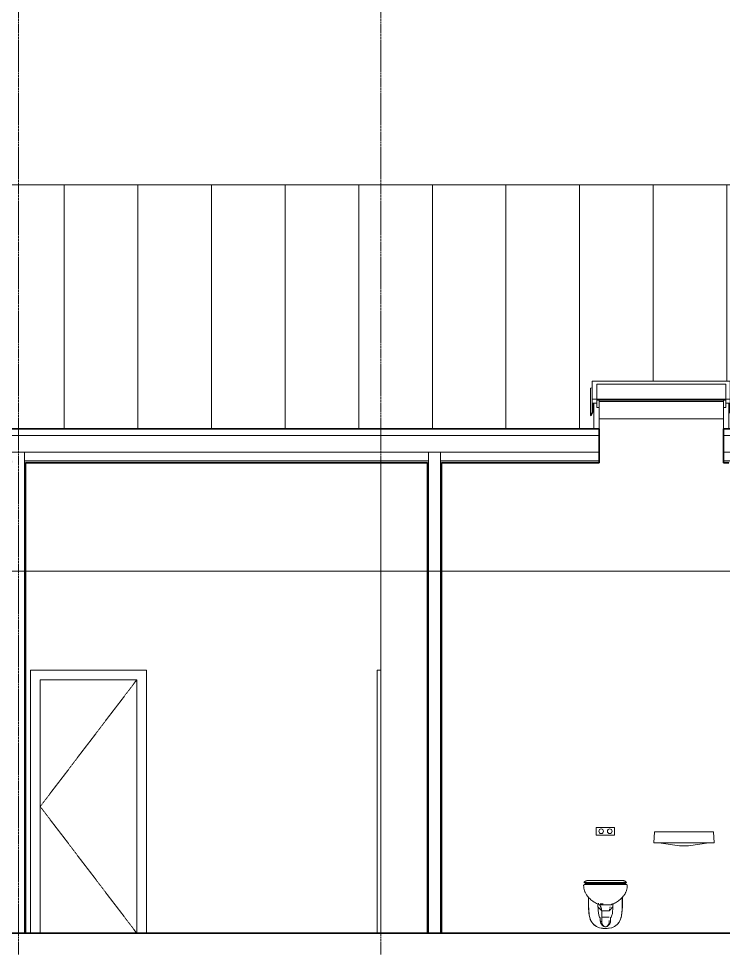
# Model space of a CAD drawing. Header units: millimetres. Extents: x -22400 to 100951, y -3625 to 17206.
# Drawn here: x 51506 to 57341, y 2875 to 10577 of the extents above; entities that cross this region are included whole.
import ezdxf

# ---------------------------------------------------------------- set-up
doc = ezdxf.new("R2010")
doc.units = ezdxf.units.MM
doc.linetypes.add('Dash - Tight', pattern=[4.5, 3, -1.5])
doc.linetypes.add('Grid Line', pattern=[22.225, 12.7, -3.175, 3.175, -3.175])
for name, color, linetype, lineweight in [('A-DOOR', 31, 'Continuous', 9), ('A-DOOR-FRAM', 31, 'Continuous', 9), ('A-FLOR', 192, 'Continuous', 9), ('A-FLOR-LEVL', 51, 'Continuous', 9), ('A-GENM', 13, 'Continuous', 9), ('A-GLAZ', 151, 'Continuous', 9), ('A-ROOF', 132, 'Continuous', 9), ('A-ROOF-PATT', 132, 'Continuous', 9), ('A-WALL', 113, 'Continuous', 9), ('A-WALL-PATT', 111, 'Continuous', 9), ('I-WALL', 2, 'Continuous', 9), ('P-SANR-FIXT', 6, 'Continuous', 9), ('S-GRID', 1, 'Continuous', 9)]:
    doc.layers.add(name, color=color, linetype=linetype, lineweight=lineweight)
pattern_1 = [(0, (53724.09, 1850), (812.8, 203.2), [33.528, -576.072, 33.528, -576.072, -3251.2]), (0, (53724.09, 1850), (812.8, 203.2), [-1219.2, 33.528, -1185.672, 33.528, -576.072, -1422.4]), (0, (53724.09, 1850), (812.8, 203.2), [-3048, 33.528, -372.872, 33.528, -982.472]), (120, (54028.89, 1951.6), (-582.3764, 602.3054), [33.528, -576.072, 33.528, -576.072, -3251.2]), (120, (54028.89, 1951.6), (-582.3764, 602.3054), [-1219.2, 33.528, -1185.672, 33.528, -576.072, -1422.4]), (120, (54028.89, 1951.6), (-582.3764, 602.3054), [-3048, 33.528, -372.872, 33.528, -982.472]), (240, (54130.49, 2358), (-230.4236, -805.5054), [33.528, -576.072, 33.528, -576.072, -3251.2]), (240, (54130.49, 2358), (-230.4236, -805.5054), [-1219.2, 33.528, -1185.672, 33.528, -576.072, -1422.4]), (240, (54130.49, 2358), (-230.4236, -805.5054), [-3048, 33.528, -372.872, 33.528, -982.472])]

# ---------------------------------------------------------------- blocks, each defined once
blk = doc.blocks.new('Single-Flush - 800 x 2100-431054-Longitudinal Section')
at = {"layer": 'A-DOOR', "linetype": 'Dash - Tight'}
for p in [(2040.9, 5100), (2040.9, 3000)]:
    blk.add_line(p, (1240.9, 4050), dxfattribs=at)
at = {"layer": 'A-DOOR-FRAM'}
for p, q in [((2120.9, 5180), (1160.9, 5180)), ((1160.9, 5180), (1160.9, 3000)), ((2120.9, 3000), (2120.9, 5180)), ((1240.9, 3000), (1240.9, 5100)), ((1240.9, 5100), (2040.9, 5100)), ((2040.9, 5100), (2040.9, 3000))]:
    blk.add_line(p, q, dxfattribs=at)
blk = doc.blocks.new('Single-Flush - 800 x 2100-V33-Longitudinal Section')
at = {"layer": 'A-DOOR-FRAM'}
for p, q in [((4031.9, 3000), (4031.9, 5180)), ((4031.9, 5180), (4061.9, 5180))]:
    blk.add_line(p, q, dxfattribs=at)
blk = doc.blocks.new('M_Skylight - 1180 x 1170mm-507058-Longitudinal Section')
at = {"layer": 'A-GLAZ'}
for p, q in [((5810.8, 7573.9), (5810.8, 7425.1)), ((6954.2, 7573.9), (5810.8, 7573.9)), ((6954.2, 7425.1), (6954.2, 7573.9)), ((5810.8, 7519), (5796.2, 7514.1)), ((5796.2, 7514.1), (5796.2, 7290.5)), ((5848.9, 7547.5), (5848.9, 7425.1)), ((6916.1, 7547.5), (5848.9, 7547.5)), ((5848.9, 7547.5), (5848.9, 7425.1)), ((6916.1, 7547.5), (5848.9, 7547.5)), ((6916.1, 7425.1), (6916.1, 7547.5)), ((6916.1, 7425.1), (6916.1, 7547.5)), ((6954.2, 7519), (6968.7, 7514.1)), ((6968.7, 7290.5), (6968.7, 7514.1)), ((5867.9, 7354.6), (5867.9, 7416.3)), ((5867.9, 7406.1), (6897, 7406.1)), ((6897, 7416.3), (6897, 7354.6))]:
    blk.add_line(p, q, dxfattribs=at)
at = {"layer": 'A-GLAZ', "lineweight": 18}
for p, q in [((5848.9, 7425.1), (5810.8, 7425.1)), ((5810.8, 7425.1), (5810.8, 7389.9)), ((5848.9, 7389.9), (5848.9, 7425.1)), ((6916.1, 7425.1), (5848.9, 7425.1)), ((5848.9, 7425.1), (5848.9, 7416.3)), ((5848.9, 7416.3), (6916.1, 7416.3)), ((6954.2, 7425.1), (6916.1, 7425.1)), ((6916.1, 7425.1), (6916.1, 7389.9)), ((6916.1, 7416.3), (6916.1, 7425.1)), ((6954.2, 7389.9), (6954.2, 7425.1)), ((5810.8, 7319.4), (5796.2, 7290.5)), ((5801.4, 7285.4), (5817.1, 7316.6)), ((5810.8, 7389.9), (5810.8, 7319.4)), ((5817.1, 7316.6), (5817.1, 7389.9)), ((5817.1, 7389.9), (5823.5, 7389.9)), ((5823.5, 7389.9), (5848.9, 7389.9)), ((5823.5, 7389.9), (5823.5, 7178.4)), ((5848.9, 7389.9), (5823.5, 7389.9)), ((5848.9, 7354.6), (5848.9, 7389.9)), ((5867.9, 7354.6), (5848.9, 7354.6)), ((5867.9, 7178.4), (5867.9, 7354.6)), ((6916.1, 7354.6), (6897, 7354.6)), ((6897, 7354.6), (6897, 7178.4)), ((6916.1, 7389.9), (6941.5, 7389.9)), ((6941.5, 7389.9), (6916.1, 7389.9)), ((6916.1, 7389.9), (6916.1, 7354.6)), ((6941.5, 7389.9), (6947.8, 7389.9)), ((6941.5, 7178.4), (6941.5, 7389.9)), ((6947.8, 7389.9), (6947.8, 7316.6)), ((6947.8, 7316.6), (6963.5, 7285.4)), ((6954.2, 7319.4), (6954.2, 7389.9)), ((6968.7, 7290.5), (6954.2, 7319.4)), ((5796.2, 7290.5), (5801.4, 7285.4)), ((6963.5, 7285.4), (6968.7, 7290.5)), ((5823.5, 7178.4), (5867.9, 7178.4)), ((6897, 7178.4), (6941.5, 7178.4))]:
    blk.add_line(p, q, dxfattribs=at)
blk = doc.blocks.new('Walvit_Hung Bowl_604118 W - Walvit-V38-Longitudinal Section')
at = {"layer": 'A-GENM'}
for p, q in [((5996.7, 3876.3), (5844.3, 3876.3)), ((5844.3, 3876.3), (5844.3, 3812.8)), ((5996.7, 3812.8), (5996.7, 3876.3)), ((5844.3, 3812.8), (5996.7, 3812.8)), ((5742, 3420.2), (5918.9, 3420.2)), ((5851.7, 3404), (5747.8, 3404)), ((5763.3, 3404), (5747.8, 3404)), ((5750, 3404.7), (5819, 3404.7)), ((5824.6, 3413.1), (5757.3, 3413.1)), ((5757.9, 3404), (5765.9, 3404)), ((5765.1, 3404), (5763.3, 3404)), ((5764.2, 3404), (5765.9, 3404)), ((5818, 3416.6), (5816, 3416.6)), ((5819, 3404.7), (5910.1, 3404.7)), ((5820.8, 3416.6), (5820.8, 3420.2)), ((5910.1, 3413.1), (5824.6, 3413.1)), ((5851.3, 3404), (5838.6, 3404)), ((5841.9, 3416.6), (5841.9, 3420.2)), ((5865.7, 3416.6), (5847, 3416.6)), ((5989.4, 3404), (5851.7, 3404)), ((5910.1, 3416.6), (5887.2, 3416.6)), ((5920.5, 3416.6), (5910.1, 3416.6)), ((5920.5, 3413.1), (5910.1, 3413.1)), ((5910.1, 3404.7), (5920.5, 3404.7)), ((6095.9, 3420.2), (5918.9, 3420.2)), ((5931, 3416.6), (5920.5, 3416.6)), ((5920.5, 3413.1), (5931, 3413.1)), ((5931, 3404.7), (5920.5, 3404.7)), ((5953.9, 3416.6), (5931, 3416.6)), ((5931, 3413.1), (6016.5, 3413.1)), ((6022.1, 3404.7), (5931, 3404.7)), ((6014.9, 3416.6), (5975.4, 3416.6)), ((6093.3, 3404), (5989.4, 3404)), ((6002.5, 3404), (5989.7, 3404)), ((5994.2, 3416.6), (5994.2, 3420.2)), ((6016.5, 3413.1), (6083.7, 3413.1)), ((6025.1, 3416.6), (6018.7, 3416.6)), ((6091.1, 3404.7), (6022.1, 3404.7)), ((6075.4, 3404), (6084.2, 3404)), ((6093.3, 3404), (6076.8, 3404)), ((5780.2, 3298.9), (5780.2, 3219.4)), ((5781.1, 3298), (5781.1, 3219.4)), ((5858.6, 3221.6), (5858.6, 3243.3)), ((5862.3, 3248.6), (5862.3, 3243.2)), ((5871.6, 3236.8), (5901.1, 3236.8)), ((5901.1, 3236.8), (5913.8, 3236.8)), ((5913.8, 3236.8), (5927.3, 3236.8)), ((5927, 3236.8), (5914.1, 3236.8)), ((5927.3, 3236.8), (5940, 3236.8)), ((5940, 3236.8), (5969.4, 3236.8)), ((5976.6, 3243.2), (5976.6, 3247.8)), ((5982.5, 3221.6), (5982.5, 3243.3)), ((6060, 3298), (6060, 3219.4)), ((6060.9, 3219.4), (6060.9, 3298.9)), ((5784.2, 3165.9), (5780.2, 3219.4)), ((5889.4, 3185.7), (5858.8, 3219.7)), ((5889.4, 3185.7), (5889.4, 3134.9)), ((5910, 3185.7), (5889.4, 3185.7)), ((5931.1, 3185.7), (5910, 3185.7)), ((5951.7, 3185.7), (5931.1, 3185.7)), ((5951.7, 3185.7), (5982.3, 3219.7)), ((6056.9, 3165.9), (6060.9, 3219.4)), ((5873.2, 3133.1), (5872.2, 3134.5)), ((5877.9, 3103), (5877.9, 3128)), ((5889.4, 3092.3), (5877.9, 3103)), ((5889.4, 3134.9), (5894.9, 3134.9)), ((5889.4, 3106.3), (5889.4, 3092.3)), ((5889.7, 3095.9), (5889.7, 3092.6)), ((5890.6, 3083.9), (5890.6, 3083.9)), ((5895, 3134.9), (5910, 3134.9)), ((5931.1, 3134.9), (5946.1, 3134.9)), ((5946.1, 3134.9), (5951.7, 3134.9)), ((5951.7, 3134.9), (5951.7, 3133.3)), ((5952, 3106.5), (5951.7, 3106.5)), ((5951.7, 3097.2), (5951.7, 3092.6)), ((5952, 3106.5), (5952, 3106.5)), ((5952, 3092.5), (5952, 3106.5)), ((5963.2, 3128), (5963.2, 3119.5)), ((5963.2, 3119.5), (5963.2, 3106.8)), ((5968.8, 3134.5), (5967.9, 3133.1))]:
    blk.add_line(p, q, dxfattribs=at)
at = {"layer": 'A-GENM', "flags": 128}
for points in [[(5740.1, 3396.3), (5740.1, 3396.6), (5740.1, 3396.9), (5740.1, 3397.2), (5740.2, 3397.5), (5740.2, 3397.8), (5740.3, 3398.1), (5740.4, 3398.4), (5740.5, 3398.7), (5740.6, 3399), (5740.7, 3399.3), (5740.8, 3399.6), (5740.9, 3399.8), (5741.1, 3400.1), (5741.3, 3400.4), (5741.4, 3400.6), (5741.6, 3400.9), (5741.8, 3401.1), (5742, 3401.4), (5742.2, 3401.6), (5742.4, 3401.8), (5742.6, 3402), (5742.9, 3402.2), (5743.1, 3402.4), (5743.4, 3402.6), (5743.6, 3402.8), (5743.9, 3402.9), (5744.2, 3403.1), (5744.4, 3403.2), (5744.7, 3403.3), (5745, 3403.5), (5745.3, 3403.6), (5745.6, 3403.7), (5745.9, 3403.7), (5746.2, 3403.8), (5746.5, 3403.9), (5746.8, 3403.9), (5747.1, 3403.9), (5747.4, 3404), (5747.7, 3404), (5747.8, 3404)], [(5772.8, 3306.3), (5769.3, 3310.7), (5766, 3315.2), (5762.8, 3319.8), (5759.9, 3324.6), (5757.1, 3329.4), (5754.5, 3334.4), (5752.1, 3339.5), (5750, 3344.6), (5748, 3349.9), (5746.3, 3355.2), (5744.7, 3360.6), (5743.4, 3366), (5742.3, 3371.5), (5741.4, 3377), (5740.8, 3382.6), (5740.3, 3388.1), (5740.1, 3393.7), (5740.1, 3396.3)], [(5742, 3420.2), (5743.1, 3421.6), (5744.3, 3422.9), (5745.5, 3424.2), (5746.8, 3425.5), (5748.1, 3426.7), (5749.5, 3427.8), (5750.9, 3428.9), (5752.4, 3430), (5753.9, 3430.9)], [(5851.7, 3404), (5844.6, 3404), (5837.7, 3404), (5830.9, 3404), (5824.4, 3404), (5818.1, 3404), (5811.9, 3404), (5806, 3404), (5800.4, 3404), (5795, 3404), (5789.9, 3404), (5785, 3404), (5780.4, 3404), (5776, 3404), (5772, 3404), (5768.3, 3404), (5764.8, 3404), (5761.7, 3404), (5758.8, 3404), (5756.3, 3404), (5754.1, 3404), (5752.2, 3404), (5750.7, 3404), (5749.5, 3404), (5748.6, 3404), (5748, 3404), (5747.8, 3404), (5747.8, 3404)], [(5747.8, 3404), (5747.9, 3404), (5748.4, 3404), (5749.3, 3404), (5750.4, 3404), (5751.9, 3404), (5753.7, 3404), (5755.9, 3404), (5758.3, 3404), (5761.1, 3404), (5764.1, 3404)], [(5749.1, 3404.7), (5749.2, 3405.2), (5749.4, 3405.6), (5749.5, 3406.1), (5749.7, 3406.5), (5749.9, 3407), (5750.1, 3407.4), (5750.3, 3407.8), (5750.6, 3408.2), (5750.8, 3408.6), (5751.1, 3409), (5751.4, 3409.4), (5751.7, 3409.8), (5752, 3410.1), (5752.4, 3410.5), (5752.7, 3410.8), (5753.1, 3411.1), (5753.4, 3411.4), (5753.8, 3411.7), (5754.2, 3412), (5754.6, 3412.2), (5755, 3412.4), (5755.5, 3412.7), (5755.9, 3412.9), (5756.3, 3413), (5756.6, 3413.1)], [(5753.9, 3430.9), (5755.4, 3431.9), (5757, 3432.7), (5758.6, 3433.5), (5760.2, 3434.2), (5761.9, 3434.9), (5763.6, 3435.5), (5765.3, 3436), (5767, 3436.5), (5768.7, 3436.9), (5770.5, 3437.2), (5772.3, 3437.4), (5774.1, 3437.6), (5775.8, 3437.7), (5777.6, 3437.7)], [(5756.6, 3413.1), (5760.7, 3414.1), (5764.9, 3415), (5769.1, 3415.6), (5773.4, 3416.1), (5777.6, 3416.5), (5781.9, 3416.6), (5783.6, 3416.6)], [(5918.9, 3437.7), (5913.3, 3437.7), (5907.6, 3437.7), (5902, 3437.7), (5896.4, 3437.7), (5890.9, 3437.7), (5885.3, 3437.7), (5879.9, 3437.7), (5874.5, 3437.7), (5869.1, 3437.7), (5863.9, 3437.7), (5858.7, 3437.7), (5853.7, 3437.7), (5848.7, 3437.7), (5843.8, 3437.7), (5839.1, 3437.7), (5834.5, 3437.7), (5830, 3437.7), (5825.7, 3437.7), (5821.5, 3437.7), (5817.5, 3437.7), (5813.7, 3437.7), (5810, 3437.7), (5806.5, 3437.7), (5803.1, 3437.7), (5800, 3437.7), (5797, 3437.7), (5794.2, 3437.7), (5791.7, 3437.7), (5789.3, 3437.7), (5787.2, 3437.7), (5785.2, 3437.7), (5783.5, 3437.7), (5782, 3437.7), (5780.7, 3437.7), (5779.6, 3437.7), (5778.8, 3437.7), (5778.1, 3437.7), (5777.7, 3437.7), (5777.6, 3437.7), (5777.6, 3437.7)], [(5777.6, 3437.7), (5777.7, 3437.7), (5778.2, 3437.7), (5779, 3437.7), (5780.2, 3437.7), (5781.7, 3437.7)], [(5844.8, 3416.6), (5837.8, 3416.6), (5831.2, 3416.6), (5825, 3416.6), (5819.2, 3416.6), (5813.8, 3416.6), (5808.8, 3416.6), (5804.3, 3416.6), (5800.2, 3416.6), (5796.5, 3416.6), (5793.3, 3416.6), (5790.5, 3416.6), (5788.2, 3416.6), (5786.4, 3416.6), (5785, 3416.6), (5784.1, 3416.6), (5783.7, 3416.6), (5783.6, 3416.6)], [(5783.6, 3416.6), (5783.9, 3416.6), (5784.6, 3416.6), (5785.7, 3416.6), (5787.4, 3416.6), (5789.5, 3416.6), (5792, 3416.6), (5795.1, 3416.6), (5798.5, 3416.6), (5802.4, 3416.6), (5806.8, 3416.6), (5811.6, 3416.6), (5816, 3416.6)], [(5823.6, 3416.4), (5823.3, 3416.5), (5823.1, 3416.7), (5822.9, 3416.8), (5822.7, 3417), (5822.6, 3417.1), (5822.4, 3417.3), (5822.2, 3417.5), (5822, 3417.7), (5821.9, 3417.9), (5821.7, 3418.1), (5821.6, 3418.3), (5821.5, 3418.5), (5821.3, 3418.8), (5821.2, 3419), (5821.1, 3419.2), (5821, 3419.4), (5820.9, 3419.7), (5820.8, 3419.9), (5820.8, 3420.2)], [(5833.1, 3420.2), (5833, 3420), (5833, 3419.8), (5832.9, 3419.5), (5832.8, 3419.3), (5832.7, 3419), (5832.6, 3418.8), (5832.4, 3418.6), (5832.3, 3418.4), (5832.2, 3418.2), (5832, 3418), (5831.9, 3417.8), (5831.7, 3417.6), (5831.5, 3417.4), (5831.4, 3417.2), (5831.2, 3417), (5831, 3416.9), (5830.8, 3416.7), (5830.6, 3416.5)], [(5839.7, 3404), (5845.5, 3404), (5851.3, 3404)], [(5910.1, 3416.6), (5906.3, 3416.6), (5902.5, 3416.6), (5898.8, 3416.6), (5895, 3416.6), (5891.3, 3416.6), (5887.6, 3416.6), (5883.9, 3416.6), (5880.3, 3416.6), (5876.7, 3416.6), (5873.2, 3416.6), (5869.7, 3416.6), (5866.3, 3416.6), (5863, 3416.6), (5859.7, 3416.6), (5856.6, 3416.6), (5853.5, 3416.6), (5850.5, 3416.6), (5847.6, 3416.6), (5844.8, 3416.6), (5844.8, 3416.6)], [(5989.4, 3404), (5984.5, 3404), (5979.6, 3404), (5974.6, 3404), (5969.5, 3404), (5964.3, 3404), (5959, 3404), (5953.7, 3404), (5948.3, 3404), (5942.9, 3404), (5937.4, 3404), (5932, 3404), (5926.5, 3404), (5921, 3404), (5915.4, 3404), (5909.9, 3404), (5904.5, 3404), (5899, 3404), (5893.6, 3404), (5888.2, 3404), (5882.9, 3404), (5877.6, 3404), (5872.4, 3404), (5867.3, 3404), (5862.2, 3404), (5857.3, 3404), (5852.4, 3404), (5851.7, 3404)], [(6060.3, 3437.7), (6060.2, 3437.7), (6059.9, 3437.7), (6059.3, 3437.7), (6058.5, 3437.7), (6057.5, 3437.7), (6056.3, 3437.7), (6054.8, 3437.7), (6053.2, 3437.7), (6051.3, 3437.7), (6049.2, 3437.7), (6046.9, 3437.7), (6044.4, 3437.7), (6041.6, 3437.7), (6038.7, 3437.7), (6035.6, 3437.7), (6032.4, 3437.7), (6028.9, 3437.7), (6025.2, 3437.7), (6021.4, 3437.7), (6017.5, 3437.7), (6013.3, 3437.7), (6009, 3437.7), (6004.6, 3437.7), (6000, 3437.7), (5995.3, 3437.7), (5990.5, 3437.7), (5985.6, 3437.7), (5980.5, 3437.7), (5975.4, 3437.7), (5970.2, 3437.7), (5964.9, 3437.7), (5959.5, 3437.7), (5954, 3437.7), (5948.5, 3437.7), (5943, 3437.7), (5937.4, 3437.7), (5931.8, 3437.7), (5926.1, 3437.7), (5920.5, 3437.7), (5918.9, 3437.7)], [(5996.3, 3416.6), (5993.5, 3416.6), (5990.6, 3416.6), (5987.6, 3416.6), (5984.5, 3416.6), (5981.4, 3416.6), (5978.1, 3416.6), (5974.8, 3416.6), (5971.4, 3416.6), (5967.9, 3416.6), (5964.4, 3416.6), (5960.8, 3416.6), (5957.2, 3416.6), (5953.5, 3416.6), (5949.8, 3416.6), (5946.1, 3416.6), (5942.4, 3416.6), (5938.6, 3416.6), (5934.8, 3416.6), (5931, 3416.6), (5931, 3416.6)], [(6093.3, 3404), (6093.1, 3404), (6092.6, 3404), (6091.8, 3404), (6090.7, 3404), (6089.2, 3404), (6087.4, 3404), (6085.2, 3404), (6082.8, 3404), (6080, 3404), (6076.9, 3404), (6073.5, 3404), (6069.8, 3404), (6065.9, 3404), (6061.6, 3404), (6057, 3404), (6052.2, 3404), (6047.1, 3404), (6041.8, 3404), (6036.2, 3404), (6030.3, 3404), (6024.3, 3404), (6018, 3404), (6011.5, 3404), (6004.7, 3404), (5997.8, 3404), (5990.8, 3404), (5989.4, 3404)], [(5989.4, 3404), (5990.7, 3404), (5996.6, 3404), (6001.8, 3404)], [(6057.5, 3416.6), (6057.2, 3416.6), (6056.5, 3416.6), (6055.4, 3416.6), (6053.7, 3416.6), (6051.6, 3416.6), (6049.1, 3416.6), (6046, 3416.6), (6042.6, 3416.6), (6038.7, 3416.6), (6034.3, 3416.6), (6029.5, 3416.6), (6024.3, 3416.6), (6018.7, 3416.6), (6012.7, 3416.6), (6006.2, 3416.6), (5999.4, 3416.6), (5996.3, 3416.6)], [(6013.8, 3416.5), (6013.6, 3416.7), (6013.4, 3416.8), (6013.2, 3417), (6013.1, 3417.1), (6012.9, 3417.3), (6012.7, 3417.5), (6012.5, 3417.7), (6012.4, 3417.9), (6012.2, 3418.1), (6012.1, 3418.3), (6012, 3418.5), (6011.8, 3418.8), (6011.7, 3419), (6011.6, 3419.2), (6011.5, 3419.4), (6011.4, 3419.7), (6011.3, 3419.9), (6011.3, 3420.2)], [(6023.6, 3420.2), (6023.5, 3420), (6023.5, 3419.8), (6023.4, 3419.5), (6023.3, 3419.3), (6023.2, 3419), (6023.1, 3418.8), (6022.9, 3418.6), (6022.8, 3418.4), (6022.7, 3418.2), (6022.5, 3418), (6022.4, 3417.8), (6022.2, 3417.6), (6022, 3417.4), (6021.9, 3417.2), (6021.7, 3417), (6021.5, 3416.9), (6021.3, 3416.7), (6021.1, 3416.5), (6020.9, 3416.4), (6020.6, 3416.3)], [(6025.1, 3416.6), (6030.2, 3416.6), (6035, 3416.6), (6039.2, 3416.6), (6043.1, 3416.6), (6046.5, 3416.6), (6049.4, 3416.6), (6051.9, 3416.6), (6054, 3416.6), (6055.5, 3416.6), (6056.7, 3416.6), (6057.3, 3416.6), (6057.5, 3416.6)], [(6055.6, 3437.7), (6057.2, 3437.7), (6058.5, 3437.7), (6059.4, 3437.7), (6060, 3437.7), (6060.3, 3437.7), (6060.3, 3437.7)], [(6057.5, 3416.6), (6061.7, 3416.5), (6066, 3416.3), (6070.2, 3415.9), (6074.4, 3415.3), (6078.6, 3414.5), (6082.8, 3413.6), (6084.5, 3413.1)], [(6060.3, 3437.7), (6062.1, 3437.7), (6063.9, 3437.6), (6065.7, 3437.4), (6067.5, 3437.2), (6069.2, 3436.8), (6071, 3436.4), (6072.7, 3436), (6074.4, 3435.5), (6076.1, 3434.9), (6077.8, 3434.2), (6079.4, 3433.5), (6081, 3432.7), (6082.6, 3431.8), (6084.1, 3430.9), (6085.6, 3429.9), (6087.1, 3428.9), (6088.5, 3427.8), (6089.8, 3426.6), (6091.2, 3425.4), (6092.4, 3424.2), (6093.7, 3422.9), (6094.8, 3421.5), (6095.9, 3420.2)], [(6101, 3396.3), (6100.9, 3390.7), (6100.6, 3385.1), (6100, 3379.5), (6099.2, 3374), (6098.2, 3368.5), (6097, 3363), (6095.6, 3357.6), (6093.9, 3352.3), (6092, 3347), (6090, 3341.8), (6087.7, 3336.7), (6085.2, 3331.7), (6082.5, 3326.7), (6079.6, 3321.9), (6076.6, 3317.3), (6073.3, 3312.7), (6069.9, 3308.3), (6068.3, 3306.3)], [(6075.4, 3404), (6078.6, 3404), (6081.6, 3404), (6084.2, 3404), (6086.4, 3404), (6088.4, 3404), (6090, 3404), (6091.3, 3404), (6092.3, 3404), (6093, 3404), (6093.3, 3404), (6093.3, 3404)], [(6084.5, 3413.1), (6084.9, 3413), (6085.4, 3412.8), (6085.8, 3412.6), (6086.2, 3412.3), (6086.6, 3412.1), (6087, 3411.8), (6087.4, 3411.6), (6087.8, 3411.3), (6088.2, 3411), (6088.5, 3410.7), (6088.9, 3410.3), (6089.2, 3410), (6089.5, 3409.6), (6089.8, 3409.2), (6090.1, 3408.9), (6090.4, 3408.5), (6090.6, 3408.1), (6090.9, 3407.6), (6091.1, 3407.2), (6091.3, 3406.8), (6091.5, 3406.4), (6091.6, 3405.9), (6091.8, 3405.5), (6091.9, 3405), (6092, 3404.7)], [(6093.3, 3404), (6093.6, 3404), (6093.9, 3404), (6094.2, 3403.9), (6094.5, 3403.9), (6094.8, 3403.8), (6095.1, 3403.8), (6095.4, 3403.7), (6095.7, 3403.6), (6096, 3403.5), (6096.3, 3403.4), (6096.6, 3403.2), (6096.9, 3403.1), (6097.1, 3403), (6097.4, 3402.8), (6097.7, 3402.6), (6097.9, 3402.5), (6098.2, 3402.3), (6098.4, 3402.1), (6098.6, 3401.9), (6098.8, 3401.6), (6099, 3401.4), (6099.2, 3401.2), (6099.4, 3400.9), (6099.6, 3400.7), (6099.8, 3400.4), (6100, 3400.2), (6100.1, 3399.9), (6100.2, 3399.6), (6100.4, 3399.4), (6100.5, 3399.1), (6100.6, 3398.8), (6100.7, 3398.5), (6100.8, 3398.2), (6100.8, 3397.9), (6100.9, 3397.6), (6100.9, 3397.3), (6101, 3397), (6101, 3396.7), (6101, 3396.4), (6101, 3396.3)], [(5872.6, 3236.8), (5863.9, 3240.2), (5855.3, 3243.8), (5846.9, 3247.8), (5838.7, 3252.2), (5830.6, 3256.8), (5822.7, 3261.8), (5815.1, 3267.1), (5807.6, 3272.7), (5800.4, 3278.6), (5793.4, 3284.7), (5786.7, 3291.2), (5780.3, 3297.9), (5774.1, 3304.8), (5772.8, 3306.3)], [(5872.6, 3236.8), (5863.9, 3240.2), (5855.3, 3243.8), (5846.9, 3247.8), (5838.7, 3252.2), (5830.6, 3256.8), (5822.7, 3261.8), (5816.3, 3266.2)], [(5889.4, 3185.7), (5889, 3190), (5888.4, 3194.2), (5887.6, 3198.5), (5886.7, 3202.7), (5885.6, 3206.8), (5884.3, 3210.9), (5882.9, 3215), (5881.3, 3219), (5879.5, 3222.9), (5877.6, 3226.8), (5875.6, 3230.5), (5873.3, 3234.2), (5871.6, 3236.8)], [(5902.7, 3243.2), (5896.2, 3243.2), (5885.9, 3243.2), (5877, 3243.2)], [(6068.3, 3306.3), (6062.2, 3299.3), (6055.7, 3292.6), (6049.1, 3286.1), (6042.2, 3279.8), (6035, 3273.9), (6027.6, 3268.2), (6020, 3262.9), (6012.2, 3257.8), (6004.1, 3253.1), (5995.9, 3248.7), (5987.6, 3244.6), (5979, 3240.9), (5970.4, 3237.5), (5968.5, 3236.8)], [(5794.8, 3116), (5785.9, 3152.7), (5784.2, 3165.9)], [(6056.9, 3165.9), (6050.1, 3128.6), (6046.3, 3116)], [(5870.1, 3045.8), (5845.5, 3055.6), (5824, 3071), (5806.9, 3091.2), (5795.2, 3114.9), (5794.8, 3116)], [(5910.1, 3056.8), (5903.5, 3061.5), (5897.9, 3067.5), (5893.7, 3074.5), (5890.8, 3082.1), (5889.8, 3087.4), (5889.6, 3090), (5889.5, 3090.7), (5889.5, 3091.1), (5889.5, 3091.5), (5889.5, 3091.8), (5889.5, 3092.2), (5889.5, 3093.2), (5889.5, 3095.7), (5889.5, 3101.3), (5889.5, 3108.1), (5889.5, 3113)], [(5910, 3134.9), (5914.1, 3134.9), (5918.4, 3134.9), (5920.5, 3134.9)], [(5921, 3134.9), (5922.8, 3134.9), (5927.1, 3134.9), (5931.1, 3134.9)], [(5951.7, 3089.9), (5951.5, 3087.8), (5949.7, 3079.8), (5946.5, 3072.3), (5941.8, 3065.7), (5936.7, 3060.7), (5931.1, 3056.8)], [(6046.3, 3116), (6034.8, 3092.1), (6017.9, 3071.8), (5996.6, 3056.1), (5972.1, 3046.1), (5971, 3045.8)], [(5971, 3045.8), (5935.6, 3040), (5899.7, 3040.5), (5870.1, 3045.8)], [(5931.1, 3056.8), (5925.7, 3054.6), (5919.9, 3054), (5914.7, 3054.8), (5910.1, 3056.8)], [(5931.1, 3056.8), (5927.1, 3055), (5922.8, 3054.1), (5918.4, 3054.1), (5914.1, 3055), (5910.1, 3056.8)]]:
    blk.add_lwpolyline(points, dxfattribs=at)
at = {"layer": 'A-GENM'}
for centre, radius, start, end in [((5885, 3845.1), 19.1, 0, 180), ((5956.1, 3845.1), 19.1, 0, 180), ((5885, 3845.1), 19, 180, 0), ((5956.1, 3845.1), 19.1, 180, 0), ((6091, 3395.9), 8.09, 67.51013, 90), ((5782.2, 3177.1), 107.6, 32.62141, 34.63534), ((6058.9, 3177.1), 107.6, 145.36428, 147.38056), ((7137.5, 3294.5), 1358.4, 183.16633, 185.42919), ((6006.1, 3187), 221.9, 185.42919, 198.57081), ((7137.5, 3294.5), 1280.9, 183.26075, 185.42919), ((6006.1, 3187), 144.4, 185.42919, 198.57081), ((5782.2, 3177.1), 107.6, 18.60193, 23.21089), ((6058.9, 3177.1), 107.6, 165.96005, 175.41513), ((6058.9, 3177.1), 107.6, 165.96005, 175.41513), ((6058.9, 3177.1), 107.6, 156.77649, 161.40003), ((5835, 3187), 144.4, 341.42919, 354.57081), ((4703.6, 3294.5), 1280.9, 354.57081, 356.73925), ((5835, 3187), 221.9, 341.42919, 354.57081), ((4703.6, 3294.5), 1358.4, 354.57081, 356.83367), ((5897.2, 3150.4), 107.1, 198.57081, 255.42919), ((5897.2, 3150.4), 29.6, 198.57081, 229.18827), ((5930.7, 3092.4), 41.3, 180.1125, 239.8875), ((5930.8, 3092.5), 41.3, 180.1125, 201.43699), ((5931.1, 3092.6), 41.4, 180, 199.0919), ((5910.6, 3092.5), 41.3, 300.1125, 359.8875), ((5906.3, 3106.8), 56.8, 300.1125, 0), ((5910.4, 3092.6), 41.4, 341.39925, 0), ((5943.9, 3150.4), 29.6, 310.76372, 341.42919), ((5943.9, 3150.4), 107.1, 284.57081, 341.42919), ((5920.5, 3240.1), 199.8, 255.42919, 284.57081), ((5930.8, 3092.5), 41.3, 210, 239.8875), ((5920.4, 3082.6), 28.8, 239.8875, 263.9775), ((5920.5, 3074.8), 21, 239.8875, 288.0675), ((5920.8, 3074.9), 21, 263.9775, 300.1125), ((5920.4, 3082.6), 28.8, 276.0225, 300.1125), ((5910.4, 3092.6), 41.4, 300.1125, 330.05625)]:
    blk.add_arc(centre, radius, start, end, dxfattribs=at)
for points in [[(5817.9, 3416.6), (5817.2, 3416.6), (5816.6, 3416.6), (5816, 3416.6)], [(5824.6, 3413.1), (5823.2, 3412.5), (5820.7, 3410.2), (5819.3, 3406.6), (5819, 3404.7)], [(5847, 3416.6), (5843.3, 3416.7), (5835.9, 3416.3), (5828.3, 3414.5), (5824.6, 3413.1)], [(6016.5, 3413.1), (6012.8, 3414.4), (6005.3, 3416.3), (5997.8, 3416.7), (5994.1, 3416.6)], [(6025.1, 3416.6), (6024.5, 3416.6), (6023.9, 3416.6), (6023.2, 3416.6)], [(6086.6, 3403.8), (6087, 3403.8), (6087.4, 3403.8), (6087.7, 3403.8)], [(5781.1, 3219.4), (5781, 3219.4), (5780.7, 3219.4), (5780.4, 3219.4), (5780.3, 3219.4), (5780.2, 3219.4), (5780.2, 3219.4)], [(6060, 3219.4), (6060.1, 3219.4), (6060.4, 3219.4), (6060.7, 3219.4), (6060.8, 3219.4), (6060.9, 3219.4), (6060.9, 3219.4)], [(5889.4, 3134.9), (5889.4, 3127.6), (5889.4, 3120.4), (5889.5, 3114.1)]]:
    blk.add_open_spline(points, degree=3, dxfattribs=at)
for points, knots in [([(6022.1, 3404.7), (6021.8, 3406.6), (6020.7, 3409.3), (6018.5, 3411.9), (6017.2, 3412.8), (6016.5, 3413.1)], [-1, -1, -1, -1, -0.5, -0.25, 0, 0, 0, 0]), ([(5905.9, 3057.6), (5901.1, 3060.4), (5892.3, 3067.4), (5881.7, 3082.9), (5878.3, 3095.6), (5877.9, 3103)], [-1, -1, -1, -1, -0.7, -0.4, 0, 0, 0, 0]), ([(5889.5, 3113), (5889.5, 3106.7), (5889.5, 3096.1), (5889.5, 3092.3), (5889.5, 3092.5)], [0.339594, 0.339594, 0.339594, 0.339594, 0.6666667, 1, 1, 1, 1])]:
    blk.add_open_spline(points, degree=3, knots=knots, dxfattribs=at)
blk = doc.blocks.new('M_Shower Stall-2D - M_Shower Stall-2D-936387-Longitudinal Section')
at = {"layer": 'P-SANR-FIXT'}
for p, q in [((5325.6, 3005), (4565.6, 3005)), ((4565.6, 3005), (5325.6, 3005)), ((4918, 3005), (4640.6, 3005)), ((4918, 3005), (4640.6, 3005)), ((5250.6, 3005), (4640.6, 3005)), ((4640.6, 3005), (5250.6, 3005)), ((5250.6, 3005), (4974.6, 3005)), ((5250.6, 3005), (4974.6, 3005))]:
    blk.add_line(p, q, dxfattribs=at)
blk = doc.blocks.new('Lavatory-TOTO-Luminist_Rectangle_Vessel_LLT151 - Standard-937021-Longitudinal Section')
at = {"layer": 'P-SANR-FIXT'}
for p, q in [((6325.5, 3840), (6320.5, 3750)), ((6325.5, 3840), (6330.5, 3840)), ((6325.7, 3840), (6325.5, 3840)), ((6330.5, 3840), (6810.5, 3840)), ((6810.5, 3840), (6815.4, 3840)), ((6820.5, 3750), (6815.5, 3840)), ((6325.5, 3750), (6320.5, 3750)), ((6320.5, 3750), (6320.7, 3750)), ((6815.5, 3750), (6325.5, 3750)), ((6533, 3725), (6363.5, 3750)), ((6363.5, 3750), (6533, 3725)), ((6533, 3725), (6533.7, 3725)), ((6553, 3725), (6533, 3725)), ((6588, 3725), (6553, 3725)), ((6608, 3725), (6588, 3725)), ((6607.4, 3725), (6608, 3725)), ((6608, 3725), (6777.5, 3750)), ((6777.5, 3750), (6608, 3725)), ((6820.5, 3750), (6815.5, 3750)), ((6820.4, 3750), (6820.5, 3750))]:
    blk.add_line(p, q, dxfattribs=at)

msp = doc.modelspace()

# ---------------------------------------------------------------- hatches: boundary and pattern name
at = {"layer": 'A-ROOF-PATT'}
h = msp.add_hatch(dxfattribs=at)
h.set_pattern_fill('FP_1', color=256, style=0, pattern_type=2)
h.set_pattern_definition([(90, (44568, 736.1), (-609.6, 4e-14), [])])
h.paths.add_polyline_path([(63489.1, 7178.4), (63506.1, 7178.4), (63506.1, 9198.7), (44006.1, 9198.7), (44006.1, 7178.4), (56267.7, 7178.4), (56267.7, 7389.9), (56261.3, 7389.9), (56261.3, 7316.6), (56245.6, 7285.4), (56240.4, 7290.5), (56240.4, 7514.1), (56255, 7519), (56255, 7573.9), (57398.4, 7573.9), (57398.4, 7519), (57412.9, 7514.1), (57412.9, 7290.5), (57407.7, 7285.4), (57392, 7316.6), (57392, 7389.9), (57385.7, 7389.9), (57385.7, 7178.4), (61270.2, 7178.4)], flags=0)
h = msp.add_hatch(dxfattribs=at)
h.set_pattern_fill('FP_16', color=256, style=0, pattern_type=2)
h.set_pattern_definition(pattern_1)
h.paths.add_polyline_path([(63489.1, 6898.1), (63506.1, 6898.1), (63506.1, 6914.7), (60500.1, 6914.7), (60500.1, 6898.1), (61270.2, 6898.1)], flags=0)
h.paths.add_polyline_path([(59051.3, 6898.1), (60358.1, 6898.1), (60358.1, 6914.7), (57496.1, 6914.7), (57496.1, 6898.1), (57941.8, 6898.1)], flags=0)
h.paths.add_polyline_path([(56312.1, 6898.1), (56312.1, 6914.7), (54999.8, 6914.7), (54999.8, 6898.1), (55722.9, 6898.1)], flags=0)
h.paths.add_polyline_path([(57396.1, 6898.1), (57396.1, 6914.7), (57341.2, 6914.7), (57341.2, 6898.1), (57387.1, 6898.1)], flags=0)
h.paths.add_polyline_path([(54889.8, 6898.1), (54899.8, 6898.1), (54899.8, 6914.7), (51556.1, 6914.7), (51556.1, 6898.1), (54613.5, 6898.1)], flags=0)
h.paths.add_polyline_path([(51456.1, 6898.1), (51456.1, 6914.7), (49116.1, 6914.7), (49116.1, 6898.1), (51446.1, 6898.1)], flags=0)
h.paths.add_polyline_path([(49006.1, 6898.1), (49016.1, 6898.1), (49016.1, 6914.7), (44006.1, 6914.7), (44006.1, 6898.1), (47956.8, 6898.1)], flags=0)
at = {"layer": 'A-WALL-PATT'}
h = msp.add_hatch(dxfattribs=at)
h.set_pattern_fill('FP_16', color=256, style=0, pattern_type=2)
h.set_pattern_definition(pattern_1)
h.paths.add_polyline_path([(51556.1, 3000), (51566.1, 3000), (51566.1, 6898.1), (51556.1, 6898.1), (51556.1, 3035)], flags=0)
h = msp.add_hatch(dxfattribs=at)
h.set_pattern_fill('FP_16', color=256, style=0, pattern_type=2)
h.set_pattern_definition(pattern_1)
h.paths.add_polyline_path([(54889.8, 3000), (54899.8, 3000), (54899.8, 6898.1), (54889.8, 6898.1), (54889.8, 3035)], flags=0)
h = msp.add_hatch(dxfattribs=at)
h.set_pattern_fill('FP_16', color=256, style=0, pattern_type=2)
h.set_pattern_definition(pattern_1)
h.paths.add_polyline_path([(54999.8, 3000), (55009.8, 3000), (55009.8, 6898.1), (54999.8, 6898.1), (54999.8, 3035)], flags=0)

# ---------------------------------------------------------------- linework, layer by layer
at = {"layer": 'A-FLOR', "lineweight": 35}
msp.add_line((62047.1, 3000), (44006.1, 3000), dxfattribs=at)
at = {"layer": 'A-FLOR-LEVL', "linetype": 'Dash - Tight'}
for p, q in [((34698.1, 6000), (76566.3, 6000)), ((34698.1, 3000), (76566.3, 3000))]:
    msp.add_line(p, q, dxfattribs=at)
at = {"layer": 'A-ROOF'}
for p, q in [((63506.1, 9198.7), (44006.1, 9198.7)), ((57341.2, 7406.1), (56312.1, 7406.1)), ((56312.1, 7260.5), (57341.2, 7260.5)), ((44006.1, 7122.9), (56312.1, 7122.9)), ((57341.2, 7122.9), (63506.1, 7122.9)), ((44006.1, 6984.1), (56312.1, 6984.1)), ((57341.2, 6984.1), (63506.1, 6984.1)), ((51556.1, 6914.7), (54899.8, 6914.7)), ((54999.8, 6914.7), (56312.1, 6914.7)), ((57341.2, 6914.7), (57396.1, 6914.7))]:
    msp.add_line(p, q, dxfattribs=at)
at = {"layer": 'A-ROOF', "lineweight": 35}
for p, q in [((56312.1, 7178.4), (44006.1, 7178.4)), ((56312.1, 6898.1), (56312.1, 7178.4)), ((63506.1, 7178.4), (57341.2, 7178.4)), ((57341.2, 7178.4), (57341.2, 6898.1)), ((51566.1, 6898.1), (54889.8, 6898.1)), ((55009.8, 6898.1), (56312.1, 6898.1)), ((57341.2, 6898.1), (57386.1, 6898.1))]:
    msp.add_line(p, q, dxfattribs=at)
at = {"layer": 'A-WALL'}
for p, q in [((51556.1, 6984.1), (51556.1, 3000)), ((54899.8, 3000), (54899.8, 6984.1)), ((54999.8, 3000), (54999.8, 6984.1)), ((51566.1, 6898.1), (51556.1, 6898.1)), ((54899.8, 6898.1), (54889.8, 6898.1)), ((55009.8, 6898.1), (54999.8, 6898.1))]:
    msp.add_line(p, q, dxfattribs=at)
at = {"layer": 'I-WALL', "lineweight": 25}
for p, q in [((51566.1, 3000), (51566.1, 6898.1)), ((54889.8, 6898.1), (54889.8, 3000)), ((55009.8, 3000), (55009.8, 6898.1))]:
    msp.add_line(p, q, dxfattribs=at)
at = {"layer": 'I-WALL'}
msp.add_line((54506.1, 3000), (54506.1, 6898.1), dxfattribs=at)
at = {"layer": 'S-GRID', "linetype": 'Grid Line'}
for p, q in [((51506.1, -304.8), (51506.1, 11605.8)), ((54506.1, -304.8), (54506.1, 11605.8))]:
    msp.add_line(p, q, dxfattribs=at)

# ---------------------------------------------------------------- block references
at = {"layer": 'A-DOOR'}
for name in ['Single-Flush - 800 x 2100-431054-Longitudinal Section', 'Single-Flush - 800 x 2100-V33-Longitudinal Section']:
    msp.add_blockref(name, (50444.2, 0), dxfattribs=at)
at = {"layer": 'A-GENM'}
msp.add_blockref('Walvit_Hung Bowl_604118 W - Walvit-V38-Longitudinal Section', (50444.2, 0), dxfattribs=at)
at = {"layer": 'A-GLAZ'}
msp.add_blockref('M_Skylight - 1180 x 1170mm-507058-Longitudinal Section', (50444.2, 0), dxfattribs=at)
at = {"layer": 'P-SANR-FIXT'}
for name in ['Lavatory-TOTO-Luminist_Rectangle_Vessel_LLT151 - Standard-937021-Longitudinal Section', 'M_Shower Stall-2D - M_Shower Stall-2D-936387-Longitudinal Section']:
    msp.add_blockref(name, (50444.2, 0), dxfattribs=at)

doc.saveas('drawing.dxf')
